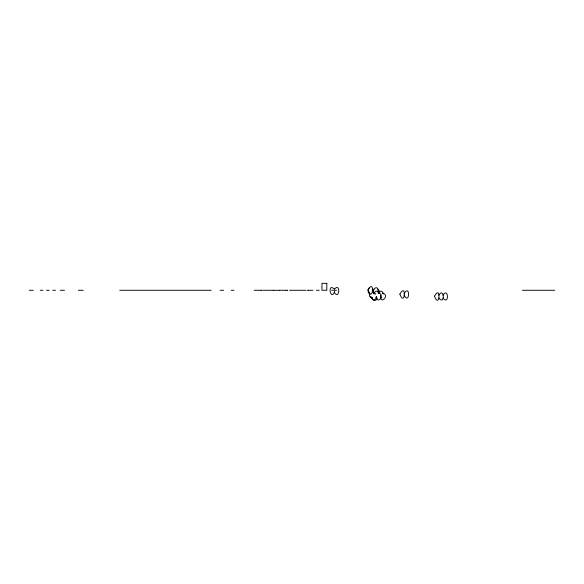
<?xml version="1.0" encoding="UTF-8"?>
<svg xmlns="http://www.w3.org/2000/svg" width="584" height="584" viewBox="0 0 584 584"><rect width="100%" height="100%" fill="white"/><g stroke="black" fill="none" stroke-linecap="round" stroke-linejoin="round"><path stroke-width="0.88" d="M371.482 296.811C371.168 301.008 376.972 300.519 376.322 296.504M334.763 291.27C330.843 302.315 326.77 282.094 334.377 289.065M372.818 291.591L372.315 288.781M368.183 289.686L368.278 292.555L369.993 294.365M376.921 298.147C376.877 300.818 373.037 301.599 372.439 298.782M378.49 293.475C378.717 289.817 383.644 290.73 383.235 294.11M380.644 295.227C379.87 306.381 390.784 294.234 382.228 293.175M404.113 293.475C410.494 283.437 409.639 305.892 404.062 295.051M369.665 292.832C368.876 294.716 369.745 298.176 372.256 297.825M378.125 292.555C379.812 284.284 370.563 287.941 374.234 294.11C373.869 290.73 378.753 289.817 378.994 293.475M438.818 295.227C444.329 286.459 445.125 306.023 438.912 298.088M442.971 295.227C448.483 286.459 449.279 306.023 443.066 298.088M368.278 289.372L368.723 288.511M334.471 289.065C340.925 282.108 339.377 300.855 334.245 292.234M368.906 288.27L369.322 287.883M372.315 289.817L374.096 289.817M381.71 297.643L380.381 297.825M378.074 293.175C385.199 292.912 378.286 305.841 376.33 296.811M373.453 293.095L374.789 293.285L375.775 294.321M372.293 291.664L373.84 292.219M376.884 297.869L375.775 297.643M29.2 290.27L33.354 290.27M40.281 290.27L43.048 290.27M46.516 290.27L49.282 290.27M52.742 290.27L55.509 290.27M60.364 290.27L64.517 290.27M78.365 290.27L83.213 290.27M119.749 290.27L211.16 290.27M220.161 290.27L223.628 290.27M231.242 290.27L234.009 290.27M254.091 290.27L261.026 290.27M261.136 290.27L262.194 290.27M263.063 290.27L273.151 290.27M273.283 290.27L273.655 290.27M274.013 290.27L274.998 290.27M275.509 290.27L278.013 290.27M278.67 290.27L279.386 290.27M279.517 290.27L285.255 290.27M285.372 290.27L287.226 290.27M287.357 290.27L287.737 290.27M289.554 290.27L306.001 290.27M307.301 290.27L308.527 290.27M308.732 290.27L312.958 290.27M316.418 290.27L319.185 290.27M331.654 290.27L336.501 290.27M522.424 290.27L554.8 290.27M377.578 289.591L379.074 290.591L379.739 292.409M372.293 298.563L370.986 297.803L370.256 296.387M372.256 291.022L373.848 292.526M374.256 293.409L373.942 292.854M372.337 298.468L372.176 297.504M368.022 289.956C373.132 303.687 374.826 277.699 368.022 289.956M399.872 294.11C404.982 307.848 406.676 281.86 399.872 294.11M434.496 296.19C439.606 309.921 441.3 283.933 434.496 296.19M326.806 283.342L321.959 283.342L321.959 290.27L326.806 290.27L326.806 283.342"/></g></svg>
